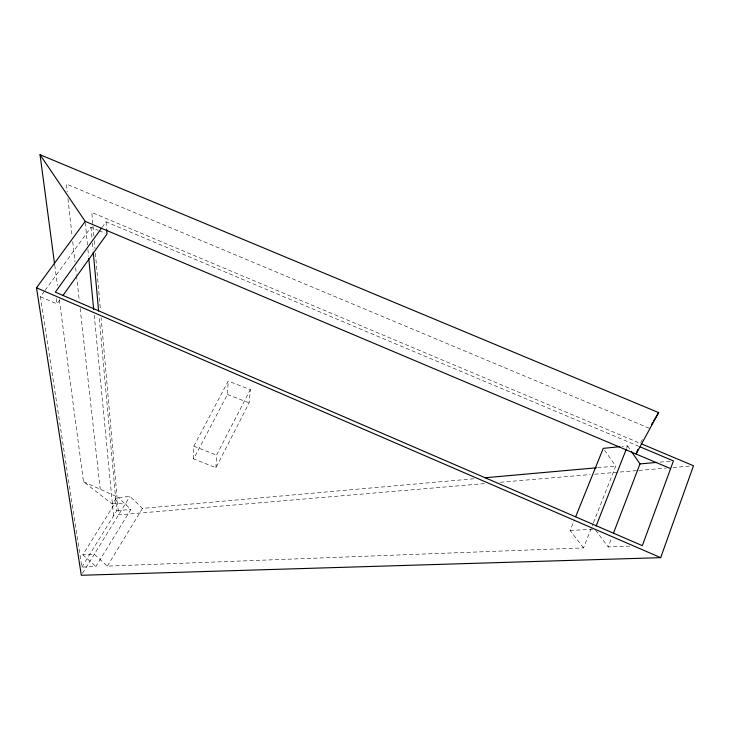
<?xml version="1.0" encoding="UTF-8"?>
<svg xmlns="http://www.w3.org/2000/svg" width="730" height="730" viewBox="0 0 730 730"><rect width="100%" height="100%" fill="white"/><g stroke="black" fill="none" stroke-linecap="round" stroke-linejoin="round"><path stroke-width="0.55" stroke-dasharray="3.65 2.74" d="M193.587 458.942L193.806 446.222L228.207 381.096L250.317 389.565L249.185 402.832L215.952 467.693L193.587 458.942L227.431 394.474L228.207 381.096M215.952 467.693L216.564 455.1L250.317 389.565M629.817 546.131L608.19 546.952L611.457 538.439M626.732 448.01L627.563 445.893L622.033 446.459M473.87 478.77L142.432 508.399L129.958 496.391L118.443 497.559L82.809 554.809L94.243 554.243L107.346 566.115L583.516 547.902L593.025 523.775M593.435 522.726L615.746 466.078L603.245 448.366M583.516 547.902L570.13 530.455L574.382 519.924M642.473 439.56L640.219 443.329L91.779 212.43L92.883 224.895M107.346 566.115L142.432 508.399M44.43 291.252L40.433 296.736L81.833 567.091L95.858 566.553L130.88 509.44L118.443 497.559M82.508 573.351L129.958 496.391M81.833 567.091L116.754 510.699L99.125 316.71M40.433 296.736L56.913 303.881L60.864 298.36M102.1 227.322L106.069 221.829L639.024 446.413M45.096 290.33L91.004 227.276L97.993 230.233M116.754 510.699L130.88 509.44M597.587 467.702L615.746 466.078M660.057 462.117L671.217 461.123M484.455 483.616L118.616 514.86L101.132 317.805M500.36 482.256L590.114 474.591M594.658 474.199L637.828 470.512M638.969 470.421L666.235 468.085M673.051 467.51L692.359 465.859M570.13 530.455L592.641 529.323M112.31 503.107L126.564 504.129M227.431 394.474L249.185 402.832M193.806 446.222L216.564 455.1M649.253 428.273L66.321 184.033L67.197 191.944M98.997 230.653L104.983 233.18M83.503 481.681L117.019 496.838L112.42 504.22L83.503 481.681L59.23 299.035M82.809 554.809L95.858 566.553M595.561 530.099L608.19 546.952M627.563 445.893L630.045 449.498M56.183 298.534L56.913 303.881M54.732 265.218L57.433 285.512M67.954 198.724L72.097 236.027M72.726 241.685L74.989 262.034M75.619 267.682L76.367 274.462M76.495 275.593L79.26 300.468M80.136 308.379L100.229 489.246M85.319 222.495L87.481 244.933M87.91 249.459L88.567 256.257M94.234 315.141L113.542 515.891M91.004 227.276L92.035 238.591M92.445 243.126L93.057 249.915M92.984 226.026L93.896 236.228M94.298 240.754L95 248.684M95.402 253.219L100.43 309.876M106.069 221.829L106.571 228.481"/><path stroke-width="1.09" d="M637.92 449.279L636.076 454.042L658.642 412.614L40.05 154.724L85.209 221.382L36.5 287.793L81.322 575.277L660.705 557.656L693.5 465.758L641.269 443.767M613.492 533.119L639.982 463.915L631.286 451.304M596.136 526.047L626.322 449.06M575.651 516.767L603.245 448.366L619.825 446.678M651.461 424.586L652.565 422.743M653.669 420.9L658.642 412.614M62.844 295.604L106.981 234.029L106.653 229.594M101.443 228.234L55.316 292.119L642.327 545.648L673.443 460.922L640.073 446.851M485.213 477.748L596.456 467.802M639.982 463.915L656.717 462.418M85.209 221.382L670.614 468.623M36.5 287.793L660.705 557.656M40.05 154.724L54.586 264.087M88.786 258.52L93.686 309.474M93.267 252.179L98.614 311.044"/></g></svg>
